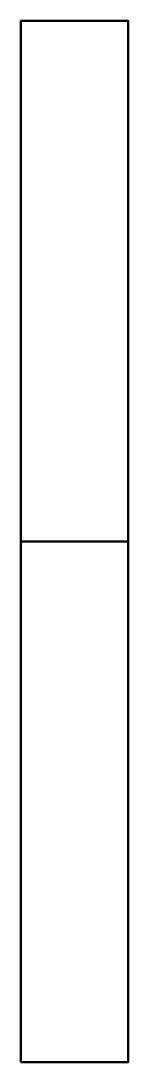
# Model space of a CAD drawing. Header units: millimetres. Extents: x 0 to 170, y 0 to 1659.
import ezdxf

# ---------------------------------------------------------------- set-up
doc = ezdxf.new("R2010")
doc.units = ezdxf.units.MM
doc.layers.add('IV_BEND_DOWN', color=250, linetype='Continuous', lineweight=50)
doc.layers.add('IV_OUTER_PROFILE', color=7, linetype='Continuous', lineweight=50)

msp = doc.modelspace()

# ---------------------------------------------------------------- linework, layer by layer
at = {"layer": 'IV_BEND_DOWN'}
msp.add_line((170, 829.6), (0, 829.6), dxfattribs=at)
at = {"layer": 'IV_OUTER_PROFILE', "flags": 128}
msp.add_lwpolyline([(0, 0), (0, 1659.2), (170, 1659.2), (170, 0)], close=True, dxfattribs=at)

doc.saveas('drawing.dxf')
